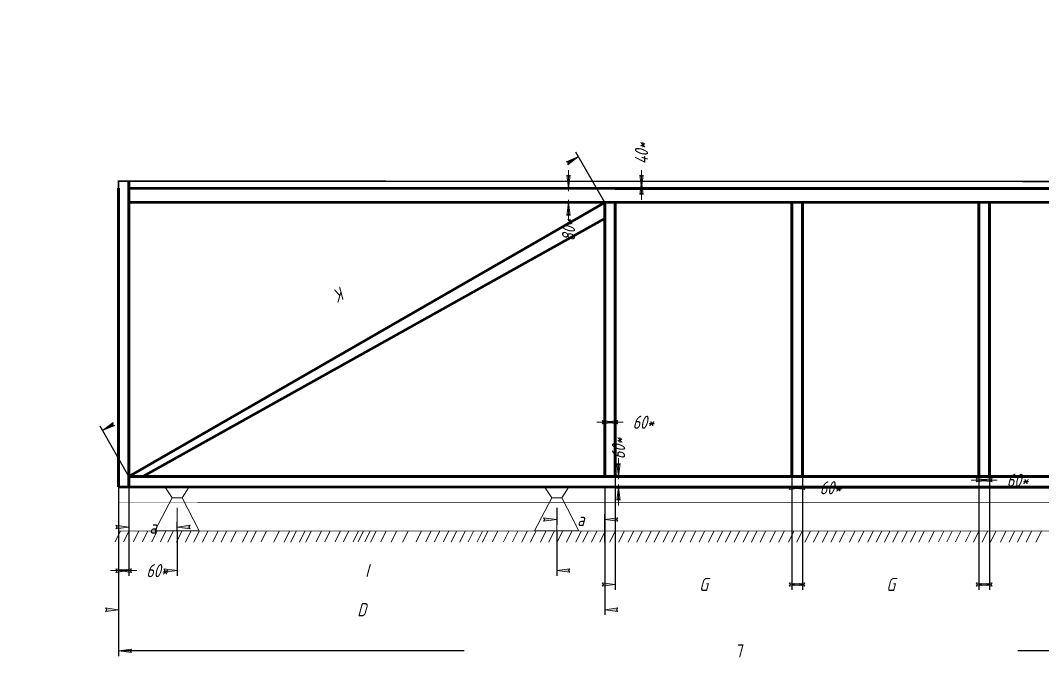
# Model space of a CAD drawing. Header units: millimetres. Extents: x 0 to 594, y 0 to 420.
# Drawn here: x 0 to 389.7, y 171.7 to 420 of the extents above; entities that cross this region are included whole.
import ezdxf

# ---------------------------------------------------------------- set-up
doc = ezdxf.new("R2010")
doc.units = ezdxf.units.MM
for name, pattern in [('K5LT_BASIC', [0]), ('K5LT_DASHED', [6, 4, -2]), ('K5LT_THIN', [0])]:
    doc.linetypes.add(name, pattern=pattern)
for name, color, linetype, true_color in [('CONTOUR', 1, 'Continuous', 0xff0000), ('DIM', 6, 'Continuous', 0xff00ff), ('FOR', 7, 'Continuous', 0xffffff), ('G', 3, 'Continuous', 0x00ff00), ('R', 1, 'Continuous', 0xff0000)]:
    doc.layers.add(name, color=color, linetype=linetype, true_color=true_color)
doc.layers.add('Системный слой', color=7, linetype='Continuous')
doc.styles.add('KDIMTEXTSTYLE', font='GOST_AU.SHX', dxfattribs={"width": 0.96, "oblique": 15, "height": 5})
doc.dimstyles.new('KDIMSTYLE (0.07)', dxfattribs={"dimtxt": 5, "dimasz": 1, "dimexe": 2, "dimexo": 0, "dimgap": 1, "dimtad": 1, "dimlfac": 15, "dimtxsty": 'KDIMTEXTSTYLE', "dimsah": 1, "dimcen": 0, "dimdle": 1, "dimadec": 0, "dimazin": 0, "dimtfac": 0.667, "dimtmove": 0, "dimatfit": 3, "dimfxl": 1, "dimtvp": 1, "dimtolj": 1, "dimtzin": 0, "dimarcsym": 0})

# ---------------------------------------------------------------- blocks, each defined once
blk = doc.blocks.new('KDIMARROW_01')
at = {"layer": 'FOR'}
blk.add_hatch(color=0, dxfattribs=at).paths.add_polyline_path([(0, 0), (-5, 0.658262491226197), (-4.5, 5.51091059616309e-16), (-5, -0.6582624912261956)])
at = {"layer": 'R', "color": 0, "linetype": 'K5LT_THIN', "lineweight": 18}
for p, q in [((-4.5, 5.51091059616309e-16), (-5, 0.658262491226197)), ((-5, 0.658262491226197), (0, 0)), ((0, 0), (-5, -0.6582624912261956)), ((-5, -0.6582624912261956), (-4.5, 5.51091059616309e-16)), ((0, 0), (-1, 0))]:
    blk.add_line(p, q, dxfattribs=at)
blk = doc.blocks.new('KDIMARROW_02')
at = {"layer": 'FOR'}
blk.add_hatch(color=0, dxfattribs=at).paths.add_polyline_path([(4.5, -5.51091059616309e-16), (5, 0.6582624912261956), (0, 0), (5, -0.658262491226197)])
at = {"layer": 'R', "color": 0, "linetype": 'K5LT_THIN', "lineweight": 18}
for p, q in [((0, 0), (-1, 0)), ((5, 0.6582624912261956), (0, 0)), ((0, 0), (5, -0.658262491226197)), ((0, 0), (7, -8.572527594031472e-16)), ((4.5, -5.51091059616309e-16), (5, 0.6582624912261956)), ((5, -0.658262491226197), (4.5, -5.51091059616309e-16))]:
    blk.add_line(p, q, dxfattribs=at)
blk = doc.blocks.new('U4')
at = {"layer": 'G', "color": 5, "linetype": 'K5LT_BASIC', "lineweight": 60, "true_color": 0x0000ff}
for p, q in [((222.8148684681628, 246.0825619638849), (222.8148684681668, 350.6158952846915)), ((226.8148684681628, 246.0825619638849), (226.8148684681668, 350.6158952846915))]:
    blk.add_line(p, q, dxfattribs=at)
blk = doc.blocks.new('U5')
at = {"layer": 'G', "color": 5, "linetype": 'K5LT_BASIC', "lineweight": 60, "true_color": 0x0000ff}
for p, q in [((294.1481969039656, 246.0818951287016), (294.1481969039695, 350.6152284495082)), ((298.1481969039656, 246.0818951287016), (298.1481969039695, 350.6152284495082))]:
    blk.add_line(p, q, dxfattribs=at)
blk = doc.blocks.new('U6')
at = {"layer": 'G', "color": 5, "linetype": 'K5LT_BASIC', "lineweight": 60, "true_color": 0x0000ff}
for p, q in [((365.48153033664, 246.0817873236806), (365.4815303366439, 350.6151206444871)), ((369.48153033664, 246.0817873236806), (369.4815303366439, 350.6151206444871))]:
    blk.add_line(p, q, dxfattribs=at)
blk = doc.blocks.new('U7')
at = {"layer": 'R', "color": 7, "linetype": 'K5LT_THIN', "lineweight": 18}
for p, q in [((57.79956449813147, 237.9480546649332), (55.08658533934909, 242.1490981662384)), ((61.63016182561813, 237.9480546649361), (64.34256162030715, 242.1482010219603)), ((51.22503938085885, 225.3511373044719), (57.79956449813147, 237.9480546649332)), ((57.79956449813147, 237.9480546649332), (61.63016182561813, 237.9480546649334)), ((68.20468694289076, 225.3511373044719), (61.63016182561421, 237.9480546649334)), ((59.7148631618748, 234.1680851199254), (59.7148631618748, 225.3511373044717)), ((51.22503938085885, 225.3511373044719), (68.20468694289076, 225.3511373044719))]:
    blk.add_line(p, q, dxfattribs=at)
blk = doc.blocks.new('U8')
at = {"layer": 'R', "color": 7, "linetype": 'K5LT_THIN', "lineweight": 18}
for p, q in [((202.5662364710823, 237.9367161973966), (199.8544398191232, 242.1359285889438)), ((206.3968337985689, 237.9367161973996), (209.1080512344568, 242.1350316738824)), ((195.9917113538097, 225.3397988369354), (202.5662364710823, 237.9367161973966)), ((202.5662364710823, 237.9367161973966), (206.3968337985669, 237.9367161973966)), ((212.9713589158416, 225.3397988369354), (206.3968337985689, 237.9367161973966)), ((204.4815351348257, 234.1567466523889), (204.4815351348276, 225.3397988369354)), ((195.9917113538097, 225.3397988369354), (212.9713589158416, 225.3397988369354))]:
    blk.add_line(p, q, dxfattribs=at)

msp = doc.modelspace()

# ---------------------------------------------------------------- linework, layer by layer
at = {"layer": 'CONTOUR', "color": 5, "linetype": 'K5LT_BASIC', "true_color": 0x0000ff, "const_width": 0.6}
for points in [[(37.38152982850653, 356.0178039711362), (37.38152982850653, 358.6844706378028), (512.1481981655974, 358.6150195078177), (512.1481981655974, 355.9483528411511)], [(508.1481981655974, 355.9483528411511), (41.38152982851039, 356.0178039711362)]]:
    msp.add_lwpolyline(points, dxfattribs=at)
at = {"layer": 'CONTOUR', "color": 7, "linetype": 'K5LT_DASHED', "const_width": 0.18}
msp.add_lwpolyline([(512.1480430840788, 236.2150195078187), (37.38137474698806, 236.2844706378038), (37.38152982850653, 242.1511373169963), (512.1481981655974, 242.0816861870112)], close=True, dxfattribs=at)
at = {"layer": 'G', "color": 5, "linetype": 'K5LT_BASIC', "lineweight": 60, "true_color": 0x0000ff}
for p, q in [((41.38152982850653, 358.6844706378028), (41.38152982850073, 242.151137316996)), ((37.38152982850653, 356.0178039711362), (37.38152982850653, 350.6844706378026)), ((41.38152982850653, 356.0178039711362), (226.8148684681609, 355.9492286180252)), ((226.8148684681628, 355.9492286180248), (508.1481981655953, 355.9483528411508)), ((37.38152982850653, 350.6844706378028), (37.38152982850073, 246.1511373169963)), ((41.38152982850653, 350.6844706378028), (508.1481981655934, 350.6150195078177)), ((41.38152982850653, 246.151137316996), (222.8148684681668, 350.6158952846915)), ((46.67078928735589, 246.151137316996), (222.8148684681668, 344.5023356504365)), ((37.38152982850266, 246.151137316996), (37.38152982850266, 242.151137316996)), ((41.38152982850266, 246.151137316996), (226.8148684681589, 246.0825619638849)), ((508.1481981655934, 246.0816861870109), (226.8148684681609, 246.0825619638849)), ((226.8148684681628, 242.0825619638849), (37.38152982850653, 242.151137316996)), ((508.1481981655934, 242.0816861870109), (226.8148684681609, 242.0825619638849))]:
    msp.add_line(p, q, dxfattribs=at)
at = {"layer": 'R', "color": 7, "linetype": 'K5LT_THIN', "lineweight": 18}
for p, q in [((38.15304835138005, 225.3511373044702), (36.10033386734642, 221.1844706378035)), ((512.1480430840827, 225.2816861744851), (37.38137474699374, 225.3511373044702)), ((41.40317961776958, 225.3511373044702), (39.35046513373396, 221.1844706378035)), ((45.16648950516264, 225.3511373044702), (43.11377502112902, 221.1844706378035)), ((48.58768031188538, 225.3511373044702), (46.53496582785175, 221.1844706378035)), ((52.17993065894524, 225.3511373044702), (50.12721617491155, 221.1844706378035)), ((55.43006192533471, 225.3511373044702), (53.37734744130108, 221.1844706378035)), ((58.26827919307414, 225.2798967324787), (56.21556470904051, 221.113230065812)), ((61.51841045946367, 225.2798967324787), (59.46569597543004, 221.113230065812)), ((64.9396012661864, 225.2798967324787), (62.88688678215277, 221.113230065812)), ((68.18973253257201, 225.2798967324787), (66.13701804853838, 221.113230065812)), ((71.43986379896154, 225.2798967324787), (69.38714931492791, 221.113230065812)), ((75.44402814466366, 225.3511373044702), (73.39131366063003, 221.1844706378035)), ((78.62436449307734, 225.2798967324787), (76.57165000904371, 221.113230065812)), ((82.2166148401372, 225.2798967324787), (80.16390035610351, 221.113230065812)), ((86.69107160855799, 225.2756274745421), (84.63835712452436, 221.1089608078755)), ((89.94120287494752, 225.2756274745421), (87.88848839091389, 221.1089608078755)), ((93.80928188183674, 225.3403312881654), (91.75656739780311, 221.1736646214987)), ((98.61670632838519, 225.2734107508344), (96.56399184435156, 221.1067440841677)), ((102.6271657123349, 225.2891186686669), (100.5744512283012, 221.1224520020002)), ((105.1511735999144, 225.2712230917697), (103.0984591158807, 221.104556425103)), ((108.4013048663039, 225.2712230917697), (106.3485903822702, 221.104556425103)), ((110.8700368394262, 225.2900171484553), (108.8173223553925, 221.1233504817887)), ((114.8347145389961, 225.3442578793625), (112.7820000549625, 221.1775912126958)), ((118.0848458053856, 225.3442578793625), (116.032131321352, 221.1775912126958)), ((122.0890101510878, 225.415498451354), (120.0362956670541, 221.2488317846874)), ((125.2693464995015, 225.3442578793625), (123.2166320154678, 221.1775912126958)), ((128.8615968465613, 225.3442578793625), (126.8088823625276, 221.1775912126958)), ((130.7707229491791, 225.3316576474564), (128.7180084651454, 221.1649909807898)), ((133.3360536149821, 225.3399886214259), (131.2833391309484, 221.1733219547592)), ((135.5781473957237, 225.2647371101254), (133.52543291169, 221.0980704434587)), ((139.4462264026168, 225.3294409237487), (137.3935119185832, 221.162774257082)), ((143.381270378999, 225.2083087201536), (141.3285558949653, 221.0416420534869)), ((147.7935052612644, 225.2661577130314), (145.7407907772307, 221.0994910463647)), ((152.9026596053816, 225.3251525288821), (150.849945121348, 221.1584858622155)), ((156.6583768535291, 225.323913926272), (154.6056623694955, 221.1572472596054)), ((159.9085081199148, 225.323913926272), (157.8557936358811, 221.1572472596054)), ((163.3296989266375, 225.323913926272), (161.2769844426039, 221.1572472596054)), ((163.3296989266375, 225.323913926272), (161.2769844426039, 221.1572472596054)), ((166.2948443372503, 225.2618884550948), (164.2421298532167, 221.0952217884282)), ((169.5449756036398, 225.2618884550948), (167.4922611196062, 221.0952217884282)), ((172.7936323629966, 225.3158899517085), (170.7409178789629, 221.1492232850418)), ((176.1852498743298, 225.3140805237029), (174.1325353902961, 221.1474138570362)), ((178.2204790570776, 225.2596717313871), (176.1677645730439, 221.0930050647204)), ((182.0885580639667, 225.3243755450104), (180.0358435799332, 221.1577088783437)), ((186.240300019136, 225.3123319617856), (184.1875855351025, 221.1456652951189)), ((189.6614908258588, 225.3123319617856), (187.6087763418252, 221.1456652951189)), ((193.2546004560895, 225.2169823608625), (191.2018859720558, 221.0503156941959)), ((196.4830393213432, 225.2816861744851), (194.4303248373095, 221.1150195078185)), ((200.3728107293682, 225.2816861744859), (198.3200962453345, 221.1150195078192)), ((203.4964804751257, 225.2816861744851), (201.4437659910922, 221.1150195078185)), ((206.7388072034114, 225.2816861744851), (204.6860927193777, 221.1150195078185)), ((210.2623331678451, 225.2816861744851), (208.2096186838115, 221.1150195078185)), ((213.7755248927048, 225.2816861744851), (211.7228104086712, 221.1150195078185)), ((216.497005540676, 225.2816861744851), (214.4442910566424, 221.1150195078185)), ((219.7471368070617, 225.2816861744851), (217.694422323028, 221.1150195078185)), ((222.9972680734512, 225.2816861744851), (220.9445535894175, 221.1150195078185)), ((226.7605779608442, 225.2816861744851), (224.7078634768106, 221.1150195078185)), ((230.181768767567, 225.2816861744851), (228.1290542835334, 221.1150195078185)), ((233.7740191146268, 225.2816861744851), (231.7213046305932, 221.1150195078185)), ((237.0241503810163, 225.2816861744851), (234.9714358969827, 221.1150195078185)), ((240.4645673065992, 225.2816861744851), (238.4118528225656, 221.1150195078185)), ((243.7146985729887, 225.2816861744851), (241.661984088955, 221.1150195078185)), ((247.1358893797114, 225.2816861744851), (245.0831748956778, 221.1150195078185)), ((250.3860206460971, 225.2816861744851), (248.3333061620634, 221.1150195078185)), ((253.6361519124827, 225.2816861744851), (251.5834374284491, 221.1150195078185)), ((257.3994617998796, 225.2816861744851), (255.346747315846, 221.1150195078185)), ((260.8206526066024, 225.2816861744851), (258.7679381225687, 221.1150195078185)), ((264.4129029536622, 225.2816861744851), (262.3601884696286, 221.1150195078185)), ((267.6630342200517, 225.2816861744851), (265.610319736018, 221.1150195078185)), ((270.9131654864374, 225.2816861744851), (268.8604510024037, 221.1150195078185)), ((274.1632967528229, 225.2816861744851), (272.1105822687894, 221.1150195078185)), ((277.5844875595457, 225.2816861744851), (275.5317730755121, 221.1150195078185)), ((280.8346188259352, 225.2816861744851), (278.7819043419016, 221.1150195078185)), ((284.0847500923209, 225.2816861744851), (282.0320356082872, 221.1150195078185)), ((287.8480599797178, 225.2816861744851), (285.7953454956842, 221.1150195078185)), ((291.2692507864406, 225.2816861744851), (289.2165363024069, 221.1150195078185)), ((294.8615011335004, 225.2816861744851), (292.8087866494667, 221.1150195078185)), ((298.111632399886, 225.2816861744851), (296.0589179158524, 221.1150195078185)), ((301.1907041259384, 225.2816861744851), (299.1379896419047, 221.1150195078185)), ((304.4408353923241, 225.2816861744851), (302.3881209082904, 221.1150195078185)), ((307.8620261990468, 225.2816861744851), (305.8093117150131, 221.1150195078185)), ((311.1121574654362, 225.2816861744851), (309.0594429814026, 221.1150195078185)), ((314.3622887318219, 225.2816861744851), (312.3095742477883, 221.1150195078185)), ((318.1255986192189, 225.2816861744851), (316.0728841351852, 221.1150195078185)), ((321.5467894259416, 225.2816861744851), (319.4940749419079, 221.1150195078185)), ((325.1390397730014, 225.2816861744851), (323.0863252889678, 221.1150195078185)), ((328.3891710393871, 225.2816861744851), (326.3364565553534, 221.1150195078185)), ((331.4682427654394, 225.2816861744851), (329.4155282814058, 221.1150195078185)), ((334.7183740318251, 225.2816861744851), (332.6656595477914, 221.1150195078185)), ((338.1395648385478, 225.2816861744851), (336.0868503545141, 221.1150195078185)), ((341.3896961049373, 225.2816861744851), (339.3369816209037, 221.1150195078185)), ((344.6398273713229, 225.2816861744851), (342.5871128872893, 221.1150195078185)), ((348.4031372587199, 225.2816861744851), (346.3504227746862, 221.1150195078185)), ((352.0798704036747, 225.295886024192), (350.027155919641, 221.1292193575253)), ((355.3300016700641, 225.295886024192), (353.2772871860305, 221.1292193575253)), ((358.5801329364498, 225.295886024192), (356.5274184524162, 221.1292193575253)), ((362.3434428238468, 225.295886024192), (360.2907283398131, 221.1292193575253)), ((365.4815292736866, 225.2937414150908), (363.4288147896531, 221.1270747484241)), ((368.7316605400762, 225.2937414150908), (366.6789460560426, 221.1270747484241)), ((371.9817918064618, 225.2937414150908), (369.9290773224282, 221.1270747484241)), ((375.7451016938588, 225.2937414150908), (373.6923872098251, 221.1270747484241)), ((379.0162956409004, 225.2915755053766), (376.9635811568667, 221.12490883871)), ((382.2664269072899, 225.2915755053766), (380.2137124232562, 221.12490883871)), ((385.5165581736754, 225.2915755053766), (383.4638436896419, 221.12490883871)), ((389.2798680610724, 225.2915755053766), (387.2271535770387, 221.12490883871))]:
    msp.add_line(p, q, dxfattribs=at)

# ---------------------------------------------------------------- block references
at = {"layer": 'Системный слой'}
for name in ['U4', 'U5', 'U6', 'U7', 'U8']:
    msp.add_blockref(name, (0, 0), dxfattribs=at)

# ---------------------------------------------------------------- dimensions: what is measured, and where the dimension line sits
at = {"layer": 'DIM', "color": 7}
for base, p1, p2, location in [((236.7988846733568, 358.6150195078183), (281.219801953505, 355.9483528411508), (252.2678852600824, 358.6150195078183), (236.7988846733568, 369.2875191644955)), ((208.9926984604455, 355.9483528411514), (256.6909577206827, 350.6150195078175), (207.7390407292272, 355.9483528411514), (208.9926984604455, 339.9425198511402)), ((228.0552394326885, 246.0825619638854), (186.9570397295138, 242.0825619638849), (226.8148684681784, 246.0825619638854), (228.0552394326885, 256.7550616205626))]:
    msp.add_linear_dim(base=base, p1=p1, p2=p2, angle=90, location=location, dimstyle='KDIMSTYLE (0.07)', override={"dimexo": 0, "dimpost": '\\H5.0;\\W0.965;\\Q15;<>\\H5.0;\\W0.965;\\Q15;\\Q15;*', "dimblk1": 'KDIMARROW_02', "dimblk2": 'KDIMARROW_02', "dimse1": 0, "dimse2": 0, "dimclrt": 7, "dimtolj": 1}, dxfattribs=at).render()
for base, p1, p2, angle, location, text in [((31.335464136692, 263.5990429468612), (222.8148684681668, 350.6158952846915), (41.38152982855115, 246.1511373169972), 209.93225626220953, (122.0521334564997, 315.8314219307083), '\\H5.0;\\W0.965;\\Q15;\\Q15;K\\H5.0;\\W0.965;\\Q15;'), ((37.37300936017635, 179.6387029186379), (512.1481981655974, 237.8150195203443), (37.38152982855712, 237.8844706503291), 179.9916185004813, (274.7563435286966, 179.6039773536453), '\\H5.0;\\W0.965;\\Q15;\\H5.0;\\W0.965;\\Q15;\\Q15;L')]:
    msp.add_linear_dim(base=base, p1=p1, p2=p2, angle=angle, location=location, text=text, dimstyle='KDIMSTYLE (0.07)', override={"dimexo": 0, "dimblk1": 'KDIMARROW_01', "dimblk2": 'KDIMARROW_01', "dimse1": 0, "dimse2": 0, "dimclrt": 7, "dimtolj": 1}, dxfattribs=at).render()
for base, p1, p2, location in [((365.4815303366518, 244.6880970703123), (369.4815303366362, 282.5534214048154), (365.4815303366518, 251.3420108950177), (380.1540299933134, 244.6880970703123)), ((294.148196903991, 241.8035415251567), (298.1481969039656, 279.6688658596589), (294.148196903991, 248.4574553498616), (308.8206965606429, 241.8035415251567)), ((222.8148684681784, 266.7879680122963), (226.8148684681628, 273.6897692056741), (222.8148684681784, 246.0825619638854), (237.48736812484, 266.7879680122963)), ((37.38152982854336, 210.1987597388099), (41.38152982850653, 270.6006635130439), (37.38152982854336, 241.8844706503305), (52.05402948518378, 210.1987597388099))]:
    msp.add_linear_dim(base=base, p1=p1, p2=p2, location=location, dimstyle='KDIMSTYLE (0.07)', override={"dimexo": 0, "dimpost": '\\H5.0;\\W0.965;\\Q15;<>\\H5.0;\\W0.965;\\Q15;\\Q15;*', "dimblk1": 'KDIMARROW_02', "dimblk2": 'KDIMARROW_02', "dimse1": 0, "dimse2": 0, "dimclrt": 7, "dimtolj": 1}, dxfattribs=at).render()
for base, p1, p2, location, text in [((226.8144608534907, 204.9238802615104), (294.1481969039695, 246.0818951287009), (226.8148684682288, 246.0825619638837), (260.481125071361, 204.9235468439189), '\\H5.0;\\W0.965;\\Q15;\\H5.0;\\W0.965;\\Q15;\\Q15;G'), ((298.1481310062666, 204.923213426433), (365.48153033664, 246.0817873236801), (298.1481969039774, 246.0818951287008), (331.814797722598, 204.9231595239227), '\\H5.0;\\W0.965;\\Q15;\\H5.0;\\W0.965;\\Q15;\\Q15;G'), ((37.38145228775113, 195.3085116741045), (222.8148684681628, 241.8158952972182), (37.38145228775113, 239.2178039773995), (130.0981603779569, 195.3085116741045), '\\H5.0;\\W0.965;\\Q15;\\H5.0;\\W0.965;\\Q15;\\Q15;D'), ((369.4814749238061, 204.9231062937244), (436.8148636699773, 241.8150195203435), (369.48153033671, 241.8151206570147), (403.1481415904398, 204.9230557253889), '\\H5.0;\\W0.965;\\Q15;\\H5.0;\\W0.965;\\Q15;\\Q15;G'), ((41.3815298285765, 226.8310484901735), (59.71486316187867, 225.3511373044714), (41.3815298285765, 237.8844706503291), (50.54819649522756, 226.8310484901735), '\\H5.0;\\W0.965;\\Q15;\\H5.0;\\W0.965;\\Q15;\\Q15;а'), ((204.4815351348373, 229.7153050296512), (222.8147133866638, 221.1241877610965), (204.4815351348373, 234.1567466523877), (213.6481242607506, 229.7153050296512), '\\H5.0;\\W0.965;\\Q15;\\H5.0;\\W0.965;\\Q15;\\Q15;а'), ((59.71486316192329, 210.2560133563262), (204.4815351348295, 225.3397988369351), (59.71486316192329, 225.3511373044703), (132.0981991483764, 210.2560133563262), '\\H5.0;\\W0.965;\\Q15;\\H5.0;\\W0.965;\\Q15;\\Q15;I'), ((52.37339969654596, 165.4878199856205), (119.7067330298753, 154.5173475450264), (52.37339969654596, 154.6440142116931), (86.0400663632106, 165.4878199856205), '\\H5.0;\\W0.965;\\Q15;\\H5.0;\\W0.965;\\Q15;\\Q15;N')]:
    msp.add_linear_dim(base=base, p1=p1, p2=p2, location=location, text=text, dimstyle='KDIMSTYLE (0.07)', override={"dimexo": 0, "dimblk1": 'KDIMARROW_01', "dimblk2": 'KDIMARROW_01', "dimse1": 0, "dimse2": 0, "dimclrt": 7, "dimtolj": 1}, dxfattribs=at).render()

doc.saveas('drawing.dxf')
